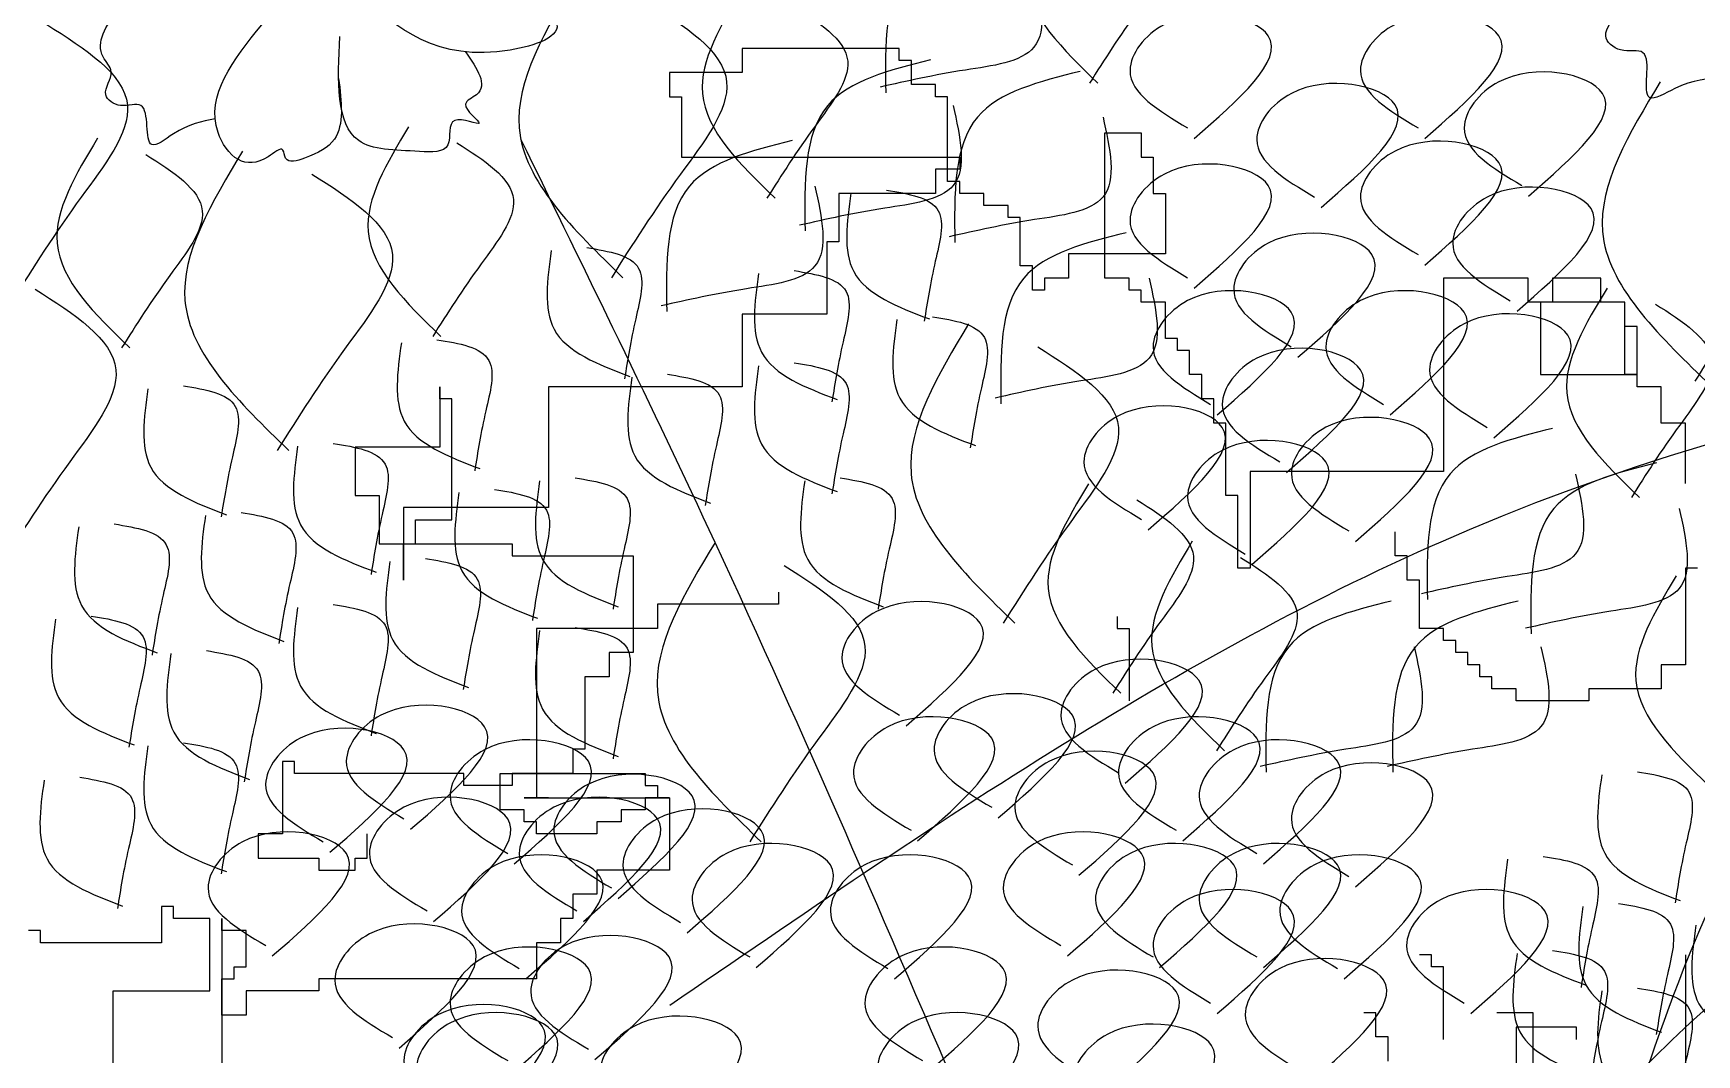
# Model space of a CAD drawing. Extents: x 686 to 7153, y 6615 to 11583.
# Drawn here: x 4494.8 to 4576, y 8485.7 to 8535.5 of the extents above; entities that cross this region are included whole.
import ezdxf

# ---------------------------------------------------------------- set-up
doc = ezdxf.new("R2010")
doc.units = 0
doc.header["$MEASUREMENT"] = 0
doc.layers.add('3', color=3, linetype='CONTINUOUS')
doc.layers.add('TEXT', color=3, linetype='CONTINUOUS')

# ---------------------------------------------------------------- blocks, each defined once
blk = doc.blocks.new('花03')
at = {"layer": '3'}
for p, q in [((841.11, 687.09), (821.93, 687.09)), ((821.93, 687.09), (821.93, 684.14)), ((841.11, 685.62), (841.11, 687.09)), ((821.93, 684.14), (813.08, 684.14)), ((813.08, 684.14), (813.08, 681.19)), ((842.59, 685.62), (841.11, 685.62)), ((842.59, 682.67), (842.59, 685.62)), ((845.54, 682.67), (842.59, 682.67)), ((845.54, 681.19), (845.54, 682.67)), ((813.08, 681.19), (814.55, 681.19)), ((814.55, 681.19), (814.55, 673.82)), ((847.01, 681.19), (845.54, 681.19)), ((847.01, 670.87), (847.01, 681.19)), ((866.19, 659.08), (866.19, 676.77)), ((866.19, 676.77), (870.62, 676.77)), ((870.62, 676.77), (870.62, 673.82)), ((814.55, 673.82), (848.49, 673.82)), ((848.49, 673.82), (848.49, 672.35)), ((870.62, 673.82), (872.09, 673.82)), ((872.09, 673.82), (872.09, 669.4)), ((848.49, 672.35), (845.54, 672.35)), ((845.54, 672.35), (845.54, 669.4)), ((848.49, 670.87), (847.01, 670.87)), ((848.49, 669.4), (848.49, 670.87)), ((845.54, 669.4), (833.73, 669.4)), ((833.73, 669.4), (833.73, 663.5)), ((851.44, 669.4), (848.49, 669.4)), ((851.44, 667.93), (851.44, 669.4)), ((854.39, 667.93), (851.44, 667.93)), ((854.39, 666.45), (854.39, 667.93)), ((872.09, 669.4), (873.57, 669.4)), ((873.57, 669.4), (873.57, 662.03)), ((855.86, 666.45), (854.39, 666.45)), ((855.86, 660.56), (855.86, 666.45)), ((833.73, 663.5), (832.26, 663.5)), ((832.26, 663.5), (832.26, 654.66)), ((873.57, 662.03), (861.77, 662.03)), ((861.77, 662.03), (861.77, 659.08)), ((857.34, 660.56), (855.86, 660.56)), ((857.34, 657.61), (857.34, 660.56)), ((858.82, 657.61), (857.34, 657.61)), ((861.77, 659.08), (858.82, 659.08)), ((858.82, 659.08), (858.82, 657.61)), ((869.14, 659.08), (866.19, 659.08)), ((869.14, 657.61), (869.14, 659.08)), ((870.62, 657.61), (869.14, 657.61)), ((870.62, 656.13), (870.62, 657.61)), ((917.83, 659.08), (907.5, 659.08)), ((907.5, 659.08), (907.5, 635.49)), ((917.83, 656.13), (917.83, 659.08)), ((926.68, 659.08), (920.78, 659.08)), ((920.78, 659.08), (920.78, 656.13)), ((926.68, 656.13), (926.68, 659.08)), ((873.57, 656.13), (870.62, 656.13)), ((873.57, 651.71), (873.57, 656.13)), ((929.63, 656.13), (917.83, 656.13)), ((920.78, 656.13), (919.31, 656.13)), ((919.31, 656.13), (919.31, 647.29)), ((929.63, 656.13), (926.68, 656.13)), ((929.63, 647.29), (929.63, 656.13)), ((929.63, 653.18), (929.63, 656.13)), ((832.26, 654.66), (821.93, 654.66)), ((821.93, 654.66), (821.93, 645.81)), ((875.04, 651.71), (873.57, 651.71)), ((875.04, 650.24), (875.04, 651.71)), ((931.11, 653.18), (929.63, 653.18)), ((931.11, 647.29), (931.11, 653.18)), ((876.52, 650.24), (875.04, 650.24)), ((876.52, 647.29), (876.52, 650.24)), ((785.05, 644.34), (785.05, 645.81)), ((785.05, 645.81), (785.05, 638.44)), ((798.33, 645.81), (798.33, 631.07)), ((821.93, 645.81), (798.33, 645.81)), ((878, 647.29), (876.52, 647.29)), ((878, 644.34), (878, 647.29)), ((919.31, 647.29), (931.11, 647.29)), ((931.11, 647.29), (929.63, 647.29)), ((931.11, 645.81), (931.11, 647.29)), ((934.06, 645.81), (931.11, 645.81)), ((934.06, 641.39), (934.06, 645.81)), ((786.52, 644.34), (785.05, 644.34)), ((786.52, 629.6), (786.52, 644.34)), ((879.47, 644.34), (878, 644.34)), ((879.47, 641.39), (879.47, 644.34)), ((880.95, 641.39), (879.47, 641.39)), ((880.95, 632.55), (880.95, 641.39)), ((937.01, 641.39), (934.06, 641.39)), ((937.01, 634.02), (937.01, 641.39)), ((785.05, 638.44), (774.72, 638.44)), ((774.72, 638.44), (774.72, 632.55)), ((907.5, 635.49), (883.9, 635.49)), ((883.9, 635.49), (883.9, 623.7)), ((774.72, 632.55), (777.67, 632.55)), ((777.67, 632.55), (777.67, 626.65)), ((798.33, 631.07), (780.62, 631.07)), ((780.62, 631.07), (780.62, 622.23)), ((882.42, 632.55), (880.95, 632.55)), ((882.42, 623.7), (882.42, 632.55)), ((782.1, 626.65), (782.1, 629.6)), ((782.1, 629.6), (786.52, 629.6)), ((901.6, 625.18), (901.6, 628.12)), ((777.67, 626.65), (793.9, 626.65)), ((780.62, 622.23), (780.62, 626.65)), ((780.62, 626.65), (782.1, 626.65)), ((793.9, 626.65), (793.9, 625.18)), ((793.9, 625.18), (808.65, 625.18)), ((808.65, 625.18), (808.65, 613.38)), ((903.08, 625.18), (901.6, 625.18)), ((903.08, 622.23), (903.08, 625.18)), ((883.9, 623.7), (882.42, 623.7)), ((938.49, 623.7), (937.01, 623.7)), ((937.01, 623.7), (937.01, 611.91)), ((904.55, 622.23), (903.08, 622.23)), ((904.55, 616.33), (904.55, 622.23)), ((826.36, 619.28), (811.6, 619.28)), ((811.6, 619.28), (811.6, 616.33)), ((826.36, 620.75), (826.36, 619.28)), ((867.67, 617.8), (867.67, 616.33)), ((796.85, 616.33), (796.85, 595.69)), ((811.6, 616.33), (796.85, 616.33)), ((867.67, 616.33), (869.14, 616.33)), ((869.14, 616.33), (869.14, 607.49)), ((907.5, 616.33), (904.55, 616.33)), ((907.5, 614.86), (907.5, 616.33)), ((908.98, 614.86), (907.5, 614.86)), ((908.98, 613.38), (908.98, 614.86)), ((808.65, 613.38), (805.7, 613.38)), ((805.7, 613.38), (805.7, 610.43)), ((910.45, 613.38), (908.98, 613.38)), ((910.45, 611.91), (910.45, 613.38)), ((911.93, 611.91), (910.45, 611.91)), ((911.93, 610.43), (911.93, 611.91)), ((937.01, 611.91), (934.06, 611.91)), ((934.06, 611.91), (934.06, 608.96)), ((802.75, 610.43), (802.75, 601.59)), ((805.7, 610.43), (802.75, 610.43)), ((913.4, 610.43), (911.93, 610.43)), ((913.4, 608.96), (913.4, 610.43)), ((916.35, 608.96), (913.4, 608.96)), ((916.35, 607.49), (916.35, 608.96)), ((934.06, 608.96), (925.21, 608.96)), ((925.21, 608.96), (925.21, 607.49)), ((925.21, 607.49), (916.35, 607.49)), ((802.75, 601.59), (801.28, 601.59)), ((801.28, 601.59), (801.28, 598.64)), ((767.34, 600.12), (765.87, 600.12)), ((765.87, 600.12), (765.87, 591.27)), ((767.34, 598.64), (767.34, 600.12)), ((788, 598.64), (767.34, 598.64)), ((788, 597.17), (788, 598.64)), ((792.42, 594.22), (792.42, 598.64)), ((792.42, 598.64), (810.13, 598.64)), ((801.28, 598.64), (793.9, 598.64)), ((793.9, 598.64), (793.9, 597.17)), ((810.13, 598.64), (810.13, 597.17)), ((793.9, 597.17), (788, 597.17)), ((810.13, 597.17), (811.6, 597.17)), ((811.6, 597.17), (811.6, 595.69)), ((798.33, 595.69), (795.37, 595.69)), ((795.37, 595.69), (813.08, 595.69)), ((796.85, 595.69), (798.33, 595.69)), ((813.08, 595.69), (810.13, 595.69)), ((810.13, 595.69), (810.13, 594.22)), ((811.6, 595.69), (813.08, 595.69)), ((813.08, 595.69), (813.08, 586.85)), ((795.37, 594.22), (792.42, 594.22)), ((795.37, 592.74), (795.37, 594.22)), ((796.85, 592.74), (795.37, 592.74)), ((796.85, 591.27), (796.85, 592.74)), ((807.18, 592.74), (804.23, 592.74)), ((804.23, 592.74), (804.23, 591.27)), ((810.13, 594.22), (807.18, 594.22)), ((807.18, 594.22), (807.18, 592.74)), ((765.87, 591.27), (762.92, 591.27)), ((762.92, 591.27), (762.92, 588.32)), ((776.19, 588.32), (776.19, 591.27)), ((804.23, 591.27), (796.85, 591.27)), ((762.92, 588.32), (770.29, 588.32)), ((770.29, 588.32), (770.29, 586.85)), ((770.29, 586.85), (774.72, 586.85)), ((774.72, 586.85), (774.72, 588.32)), ((774.72, 588.32), (776.19, 588.32)), ((813.08, 586.85), (804.23, 586.85)), ((804.23, 586.85), (804.23, 583.9)), ((752.59, 582.43), (751.11, 582.43)), ((751.11, 582.43), (751.11, 578)), ((752.59, 580.95), (752.59, 582.43)), ((801.28, 583.9), (801.28, 580.95)), ((804.23, 583.9), (801.28, 583.9)), ((757.01, 580.95), (752.59, 580.95)), ((757.01, 572.11), (757.01, 580.95)), ((758.49, 579.48), (758.49, 580.95)), ((758.49, 580.95), (758.49, 557.37)), ((801.28, 580.95), (799.8, 580.95)), ((799.8, 580.95), (799.8, 578)), ((736.36, 579.48), (734.88, 579.48)), ((736.36, 578), (736.36, 579.48)), ((761.44, 579.48), (758.49, 579.48)), ((761.44, 575.05), (761.44, 579.48)), ((751.11, 578), (736.36, 578)), ((799.8, 578), (796.85, 578)), ((796.85, 578), (796.85, 573.58)), ((906.03, 576.53), (904.55, 576.53)), ((906.03, 575.05), (906.03, 576.53)), ((937.01, 576.53), (937.01, 545.57)), ((759.97, 573.58), (759.97, 575.05)), ((759.97, 575.05), (761.44, 575.05)), ((907.5, 575.05), (906.03, 575.05)), ((907.5, 566.21), (907.5, 575.05)), ((758.49, 569.16), (758.49, 573.58)), ((758.49, 573.58), (759.97, 573.58)), ((796.85, 573.58), (770.29, 573.58)), ((770.29, 573.58), (770.29, 572.11)), ((745.21, 554.42), (745.21, 572.11)), ((745.21, 572.11), (757.01, 572.11)), ((770.29, 572.11), (761.44, 572.11)), ((761.44, 572.11), (761.44, 569.16)), ((761.44, 569.16), (758.49, 569.16)), ((899.25, 569.45), (897.78, 569.45)), ((899.25, 566.5), (899.25, 569.45)), ((918.43, 569.45), (914, 569.45)), ((918.43, 560.6), (918.43, 569.45)), ((900.73, 566.5), (899.25, 566.5)), ((900.73, 563.55), (900.73, 566.5)), ((923.73, 567.68), (916.35, 567.68)), ((916.35, 567.68), (916.35, 560.31)), ((923.73, 566.21), (923.73, 567.68))]:
    blk.add_line(p, q, dxfattribs=at)
for points, knots in [([(861.38, 708.42), (858.75, 704.04), (853.12, 694.69), (861.08, 686.97), (865.32, 682.86)], [0, 0, 0, 0, 7.608509, 16.247197, 16.247197, 16.247197, 16.247197]), ([(867.28, 706.45), (870.6, 704.34), (876.91, 700.32), (869.41, 690.89), (866.13, 685.7), (864.33, 682.86)], [0, 0, 0, 0, 5.409563, 10.295777, 16.205459, 16.205459, 16.205459, 16.205459]), ([(854.74, 702.54), (849.78, 701.3), (839.19, 698.66), (839.36, 687.57), (839.46, 681.67)], [0, 0, 0, 0, 7.608509, 16.247197, 16.247197, 16.247197, 16.247197]), ([(791.4, 701.8), (795.59, 701.52), (801.5, 701.12), (794.57, 696.4), (801.77, 695.45), (796.84, 692.86), (801.46, 688.97), (786.31, 683.99), (779.86, 689.56), (775.03, 693.74)], [0, 0, 0, 0, 4.122288, 5.826216, 7.885456, 9.3879, 10.903969, 14.56596, 25.588517, 25.588517, 25.588517, 25.588517]), ([(941.58, 683.53), (939.76, 683.4), (936.94, 683.19), (930.95, 679.32), (933.57, 687.69), (929.08, 686.34), (926.28, 688.77), (929.22, 691.35), (926.2, 694.93), (931.05, 701.76), (936.7, 701.65), (940.17, 701.58)], [0, 0, 0, 0, 3.341332, 5.162827, 8.223958, 9.751614, 11.136391, 12.913443, 14.188624, 17.732113, 23.334643, 23.334643, 23.334643, 23.334643]), ([(857.53, 696.97), (858.38, 693.13), (860, 685.83), (848.03, 684.45), (842.04, 683.1), (838.76, 682.37)], [0, 0, 0, 0, 5.409563, 10.295777, 16.205459, 16.205459, 16.205459, 16.205459]), ([(757.65, 678.5), (756.04, 678.18), (753.55, 677.69), (748.63, 673.56), (750.03, 681.32), (746.18, 679.62), (743.4, 681.48), (745.74, 684.11), (742.65, 686.97), (746.21, 693.61), (751.28, 694.14), (754.38, 694.46)], [0, 0, 0, 0, 3.007198, 4.646545, 7.401563, 8.776452, 10.022752, 11.622099, 12.769762, 15.958901, 21.001179, 21.001179, 21.001179, 21.001179]), ([(801.77, 695.64), (798.01, 689.38), (789.98, 676.02), (801.35, 664.99), (807.4, 659.12)], [0, 0, 0, 0, 10.869298, 23.210281, 23.210281, 23.210281, 23.210281]), ([(822.02, 694.38), (819.38, 690), (813.76, 680.64), (821.72, 672.92), (825.95, 668.81)], [0, 0, 0, 0, 7.608509, 16.247197, 16.247197, 16.247197, 16.247197]), ([(810.21, 692.83), (814.94, 689.81), (823.96, 684.07), (813.25, 670.59), (808.56, 663.18), (805.99, 659.12)], [0, 0, 0, 0, 7.727947, 14.708253, 23.150655, 23.150655, 23.150655, 23.150655]), ([(827.92, 692.41), (831.24, 690.3), (837.55, 686.28), (830.05, 676.84), (826.77, 671.65), (824.97, 668.81)], [0, 0, 0, 0, 5.409563, 10.295777, 16.205459, 16.205459, 16.205459, 16.205459]), ([(877.09, 676.1), (882.57, 680.87), (892.57, 689.57), (874.23, 693.01), (866.76, 683.07), (872.76, 679.48), (876.28, 677.38)], [0, 0, 0, 0, 8.572681, 15.644896, 19.547589, 25.067549, 25.067549, 25.067549, 25.067549]), ([(905.21, 676.1), (910.69, 680.87), (920.69, 689.57), (902.35, 693.01), (894.87, 683.07), (900.88, 679.48), (904.4, 677.38)], [0, 0, 0, 0, 8.572681, 15.644896, 19.547589, 25.067549, 25.067549, 25.067549, 25.067549]), ([(737.11, 690.02), (741.84, 687), (750.86, 681.26), (740.15, 667.78), (735.46, 660.37), (732.89, 656.31)], [0, 0, 0, 0, 7.727947, 14.708253, 23.150655, 23.150655, 23.150655, 23.150655]), ([(772.72, 683.42), (773.07, 680.59), (773.62, 676.13), (769.6, 673.96), (766.14, 672.89), (766.04, 675.44), (763.43, 673), (760.1, 672.96), (755.46, 680.14), (759.9, 685.69), (763.34, 689.98)], [0, 0, 0, 0, 4.129866, 6.519406, 7.802637, 8.381855, 9.489202, 11.514007, 13.804123, 21.692252, 21.692252, 21.692252, 21.692252]), ([(788.21, 686.66), (789.6, 684.64), (791.44, 681.95), (787, 680.3), (791.78, 676.85), (785.58, 679.62), (786.95, 674.23), (780.76, 674.68), (772.21, 674.68), (772.61, 683.17), (772.86, 688.53)], [0, 0, 0, 0, 2.991019, 3.964977, 5.540971, 7.200972, 8.911828, 10.890381, 15.079604, 22.246605, 22.246605, 22.246605, 22.246605]), ([(844.9, 685.68), (839.94, 684.44), (829.35, 681.8), (829.52, 670.71), (829.62, 664.82)], [0, 0, 0, 0, 7.608509, 16.247197, 16.247197, 16.247197, 16.247197]), ([(863.17, 684.28), (858.21, 683.04), (847.63, 680.4), (847.8, 669.31), (847.89, 663.41)], [0, 0, 0, 0, 7.608509, 16.247197, 16.247197, 16.247197, 16.247197]), ([(892.56, 667.68), (898.04, 672.44), (908.04, 681.14), (889.7, 684.59), (882.22, 674.64), (888.23, 671.06), (891.75, 668.95)], [0, 0, 0, 0, 8.572681, 15.644896, 19.547589, 25.067549, 25.067549, 25.067549, 25.067549]), ([(917.86, 669.08), (923.34, 673.85), (933.34, 682.54), (915, 685.99), (907.52, 676.05), (913.53, 672.46), (917.05, 670.36)], [0, 0, 0, 0, 8.572681, 15.644896, 19.547589, 25.067549, 25.067549, 25.067549, 25.067549]), ([(933.92, 683), (930.16, 676.74), (922.13, 663.38), (933.5, 652.35), (939.54, 646.48)], [0, 0, 0, 0, 10.869298, 23.210281, 23.210281, 23.210281, 23.210281]), ([(847.68, 680.12), (848.54, 676.28), (850.16, 668.98), (838.19, 667.6), (832.2, 666.25), (828.92, 665.51)], [0, 0, 0, 0, 5.409563, 10.295777, 16.205459, 16.205459, 16.205459, 16.205459]), ([(942.35, 680.19), (947.09, 677.17), (956.1, 671.43), (945.4, 657.95), (940.7, 650.54), (938.14, 646.48)], [0, 0, 0, 0, 7.727947, 14.708253, 23.150655, 23.150655, 23.150655, 23.150655]), ([(865.96, 678.71), (866.81, 674.88), (868.43, 667.57), (856.46, 666.2), (850.47, 664.85), (847.19, 664.11)], [0, 0, 0, 0, 5.409563, 10.295777, 16.205459, 16.205459, 16.205459, 16.205459]), ([(743.29, 676.12), (740.66, 671.74), (735.04, 662.39), (743, 654.66), (747.23, 650.56)], [0, 0, 0, 0, 7.608509, 16.247197, 16.247197, 16.247197, 16.247197]), ([(781.25, 677.52), (778.62, 673.14), (772.99, 663.79), (780.95, 656.07), (785.19, 651.96)], [0, 0, 0, 0, 7.608509, 16.247197, 16.247197, 16.247197, 16.247197]), ([(849.82, 556.12), (839.66, 579.79), (822.32, 620.19), (802.96, 659.66), (794.95, 676)], [0, 0, 0, 0, 42.929486, 73.258024, 73.258024, 73.258024, 73.258024]), ([(828.03, 675.85), (823.07, 674.61), (812.48, 671.97), (812.65, 660.88), (812.75, 654.98)], [0, 0, 0, 0, 7.608509, 16.247197, 16.247197, 16.247197, 16.247197]), ([(905.21, 660.65), (910.69, 665.42), (920.69, 674.12), (902.35, 677.56), (894.87, 667.62), (900.88, 664.03), (904.4, 661.93)], [0, 0, 0, 0, 8.572681, 15.644896, 19.547589, 25.067549, 25.067549, 25.067549, 25.067549]), ([(749.2, 674.15), (752.51, 672.04), (758.82, 668.02), (751.32, 658.58), (748.04, 653.39), (746.24, 650.56)], [0, 0, 0, 0, 5.409563, 10.295777, 16.205459, 16.205459, 16.205459, 16.205459]), ([(761.01, 674.57), (757.24, 668.32), (749.21, 654.96), (760.58, 643.92), (766.63, 638.05)], [0, 0, 0, 0, 10.869298, 23.210281, 23.210281, 23.210281, 23.210281]), ([(787.15, 675.56), (790.47, 673.44), (796.78, 669.42), (789.28, 659.99), (786, 654.8), (784.2, 651.96)], [0, 0, 0, 0, 5.409563, 10.295777, 16.205459, 16.205459, 16.205459, 16.205459]), ([(877.09, 657.85), (882.57, 662.61), (892.57, 671.31), (874.23, 674.76), (866.76, 664.81), (872.76, 661.22), (876.28, 659.12)], [0, 0, 0, 0, 8.572681, 15.644896, 19.547589, 25.067549, 25.067549, 25.067549, 25.067549]), ([(769.44, 671.76), (774.18, 668.75), (783.19, 663), (772.48, 649.52), (767.79, 642.11), (765.22, 638.05)], [0, 0, 0, 0, 7.727947, 14.708253, 23.150655, 23.150655, 23.150655, 23.150655]), ([(830.81, 670.29), (831.67, 666.45), (833.29, 659.15), (821.32, 657.77), (815.33, 656.42), (812.05, 655.68)], [0, 0, 0, 0, 5.409563, 10.295777, 16.205459, 16.205459, 16.205459, 16.205459]), ([(839.54, 669.81), (842.25, 669.36), (847.42, 668.52), (845.2, 660.38), (844.52, 656.14), (844.15, 653.81)], [0, 0, 0, 0, 3.786694, 7.207044, 11.343821, 11.343821, 11.343821, 11.343821]), ([(916.46, 655.04), (921.93, 659.8), (931.94, 668.5), (913.6, 671.95), (906.12, 662), (912.13, 658.41), (915.64, 656.31)], [0, 0, 0, 0, 8.572681, 15.644896, 19.547589, 25.067549, 25.067549, 25.067549, 25.067549]), ([(835.2, 669.44), (834.71, 665.9), (833.67, 658.33), (840.92, 655.56), (844.78, 654.08)], [0, 0, 0, 0, 5.325956, 11.373038, 11.373038, 11.373038, 11.373038]), ([(889.74, 649.42), (895.22, 654.18), (905.22, 662.88), (886.89, 666.33), (879.41, 656.38), (885.41, 652.8), (888.93, 650.7)], [0, 0, 0, 0, 8.572681, 15.644896, 19.547589, 25.067549, 25.067549, 25.067549, 25.067549]), ([(813.1, 570.36), (844.87, 592.19), (956.91, 669.2), (1096.87, 653.47), (1197.15, 642.2)], [0, 0, 0, 0, 63.068651, 222.41311, 222.41311, 222.41311, 222.41311]), ([(868.8, 664.61), (863.84, 663.38), (853.25, 660.74), (853.42, 649.65), (853.51, 643.75)], [0, 0, 0, 0, 7.608509, 16.247197, 16.247197, 16.247197, 16.247197]), ([(798.64, 662.42), (798.16, 658.88), (797.12, 651.31), (804.37, 648.54), (808.23, 647.06)], [0, 0, 0, 0, 5.325956, 11.373038, 11.373038, 11.373038, 11.373038]), ([(802.99, 662.79), (805.7, 662.34), (810.87, 661.49), (808.65, 653.36), (807.97, 649.11), (807.59, 646.79)], [0, 0, 0, 0, 3.786694, 7.207044, 11.343821, 11.343821, 11.343821, 11.343821]), ([(823.95, 659.61), (823.46, 656.07), (822.43, 648.5), (829.68, 645.73), (833.53, 644.25)], [0, 0, 0, 0, 5.325956, 11.373038, 11.373038, 11.373038, 11.373038]), ([(828.29, 659.98), (831.01, 659.53), (836.17, 658.69), (833.95, 650.55), (833.27, 646.3), (832.9, 643.98)], [0, 0, 0, 0, 3.786694, 7.207044, 11.343821, 11.343821, 11.343821, 11.343821]), ([(735.7, 657.72), (740.44, 654.7), (749.45, 648.96), (738.74, 635.48), (734.05, 628.07), (731.48, 624.01)], [0, 0, 0, 0, 7.727947, 14.708253, 23.150655, 23.150655, 23.150655, 23.150655]), ([(871.58, 659.05), (872.44, 655.21), (874.06, 647.91), (862.09, 646.53), (856.1, 645.18), (852.82, 644.44)], [0, 0, 0, 0, 5.409563, 10.295777, 16.205459, 16.205459, 16.205459, 16.205459]), ([(879.9, 642.4), (885.38, 647.16), (895.38, 655.86), (877.05, 659.31), (869.57, 649.36), (875.57, 645.77), (879.09, 643.67)], [0, 0, 0, 0, 8.572681, 15.644896, 19.547589, 25.067549, 25.067549, 25.067549, 25.067549]), ([(900.99, 642.4), (906.47, 647.16), (916.47, 655.86), (898.13, 659.31), (890.65, 649.36), (896.66, 645.77), (900.18, 643.67)], [0, 0, 0, 0, 8.572681, 15.644896, 19.547589, 25.067549, 25.067549, 25.067549, 25.067549]), ([(927.45, 657.86), (924.82, 653.48), (919.2, 644.13), (927.16, 636.4), (931.39, 632.3)], [0, 0, 0, 0, 7.608509, 16.247197, 16.247197, 16.247197, 16.247197]), ([(913.64, 639.59), (919.12, 644.35), (929.12, 653.05), (910.78, 656.5), (903.31, 646.55), (909.31, 642.97), (912.83, 640.86)], [0, 0, 0, 0, 8.572681, 15.644896, 19.547589, 25.067549, 25.067549, 25.067549, 25.067549]), ([(933.36, 655.89), (936.67, 653.78), (942.98, 649.76), (935.49, 640.32), (932.2, 635.14), (930.41, 632.3)], [0, 0, 0, 0, 5.409563, 10.295777, 16.205459, 16.205459, 16.205459, 16.205459]), ([(840.82, 654), (840.33, 650.45), (839.29, 642.88), (846.55, 640.11), (850.4, 638.64)], [0, 0, 0, 0, 5.325956, 11.373038, 11.373038, 11.373038, 11.373038]), ([(849.57, 653.5), (845.81, 647.25), (837.78, 633.89), (849.15, 622.85), (855.19, 616.99)], [0, 0, 0, 0, 10.869298, 23.210281, 23.210281, 23.210281, 23.210281]), ([(845.16, 654.36), (847.88, 653.91), (853.04, 653.07), (850.82, 644.93), (850.14, 640.69), (849.77, 638.36)], [0, 0, 0, 0, 3.786694, 7.207044, 11.343821, 11.343821, 11.343821, 11.343821]), ([(784.71, 651.55), (787.43, 651.11), (792.59, 650.26), (790.37, 642.12), (789.69, 637.88), (789.32, 635.55)], [0, 0, 0, 0, 3.786694, 7.207044, 11.343821, 11.343821, 11.343821, 11.343821]), ([(888.34, 635.37), (893.82, 640.14), (903.82, 648.83), (885.48, 652.28), (878, 642.34), (884.01, 638.75), (887.53, 636.65)], [0, 0, 0, 0, 8.572681, 15.644896, 19.547589, 25.067549, 25.067549, 25.067549, 25.067549]), ([(780.37, 651.19), (779.88, 647.64), (778.85, 640.08), (786.1, 637.3), (789.95, 635.83)], [0, 0, 0, 0, 5.325956, 11.373038, 11.373038, 11.373038, 11.373038]), ([(858.01, 650.7), (862.74, 647.68), (871.75, 641.93), (861.05, 628.46), (856.36, 621.04), (853.79, 616.99)], [0, 0, 0, 0, 7.727947, 14.708253, 23.150655, 23.150655, 23.150655, 23.150655]), ([(812.83, 647.34), (815.54, 646.89), (820.71, 646.05), (818.49, 637.91), (817.81, 633.66), (817.44, 631.34)], [0, 0, 0, 0, 3.786694, 7.207044, 11.343821, 11.343821, 11.343821, 11.343821]), ([(823.95, 648.38), (823.46, 644.83), (822.43, 637.27), (829.68, 634.49), (833.53, 633.02)], [0, 0, 0, 0, 5.325956, 11.373038, 11.373038, 11.373038, 11.373038]), ([(828.29, 648.74), (831.01, 648.3), (836.17, 647.45), (833.95, 639.31), (833.27, 635.07), (832.9, 632.75)], [0, 0, 0, 0, 3.786694, 7.207044, 11.343821, 11.343821, 11.343821, 11.343821]), ([(749.44, 645.57), (748.96, 642.02), (747.92, 634.46), (755.17, 631.68), (759.02, 630.21)], [0, 0, 0, 0, 5.325956, 11.373038, 11.373038, 11.373038, 11.373038]), ([(753.78, 645.93), (756.5, 645.49), (761.67, 644.64), (759.45, 636.5), (758.76, 632.26), (758.39, 629.94)], [0, 0, 0, 0, 3.786694, 7.207044, 11.343821, 11.343821, 11.343821, 11.343821]), ([(808.49, 646.97), (808, 643.43), (806.96, 635.86), (814.21, 633.09), (818.07, 631.61)], [0, 0, 0, 0, 5.325956, 11.373038, 11.373038, 11.373038, 11.373038]), ([(871.47, 628.35), (876.95, 633.12), (886.95, 641.81), (868.61, 645.26), (861.13, 635.32), (867.14, 631.73), (870.66, 629.63)], [0, 0, 0, 0, 8.572681, 15.644896, 19.547589, 25.067549, 25.067549, 25.067549, 25.067549]), ([(896.77, 626.95), (902.25, 631.71), (912.25, 640.41), (893.92, 643.86), (886.44, 633.91), (892.44, 630.32), (895.96, 628.22)], [0, 0, 0, 0, 8.572681, 15.644896, 19.547589, 25.067549, 25.067549, 25.067549, 25.067549]), ([(884.12, 624.14), (889.6, 628.9), (899.6, 637.6), (881.26, 641.05), (873.79, 631.1), (879.79, 627.52), (883.31, 625.41)], [0, 0, 0, 0, 8.572681, 15.644896, 19.547589, 25.067549, 25.067549, 25.067549, 25.067549]), ([(920.81, 640.74), (915.85, 639.5), (905.27, 636.86), (905.44, 625.77), (905.53, 619.87)], [0, 0, 0, 0, 7.608509, 16.247197, 16.247197, 16.247197, 16.247197]), ([(767.72, 638.55), (767.23, 635), (766.19, 627.43), (773.44, 624.66), (777.3, 623.19)], [0, 0, 0, 0, 5.325956, 11.373038, 11.373038, 11.373038, 11.373038]), ([(772.06, 638.91), (774.77, 638.46), (779.94, 637.62), (777.72, 629.48), (777.04, 625.24), (776.67, 622.91)], [0, 0, 0, 0, 3.786694, 7.207044, 11.343821, 11.343821, 11.343821, 11.343821]), ([(923.6, 635.17), (924.45, 631.34), (926.07, 624.03), (914.1, 622.66), (908.11, 621.31), (904.83, 620.57)], [0, 0, 0, 0, 5.409563, 10.295777, 16.205459, 16.205459, 16.205459, 16.205459]), ([(933.46, 636.52), (928.51, 635.29), (917.92, 632.65), (918.09, 621.56), (918.18, 615.66)], [0, 0, 0, 0, 7.608509, 16.247197, 16.247197, 16.247197, 16.247197]), ([(791.74, 633.29), (794.45, 632.85), (799.62, 632), (797.4, 623.86), (796.72, 619.62), (796.35, 617.3)], [0, 0, 0, 0, 3.786694, 7.207044, 11.343821, 11.343821, 11.343821, 11.343821]), ([(797.24, 634.33), (796.75, 630.79), (795.71, 623.22), (802.97, 620.45), (806.82, 618.97)], [0, 0, 0, 0, 5.325956, 11.373038, 11.373038, 11.373038, 11.373038]), ([(801.58, 634.7), (804.3, 634.25), (809.46, 633.4), (807.24, 625.27), (806.56, 621.02), (806.19, 618.7)], [0, 0, 0, 0, 3.786694, 7.207044, 11.343821, 11.343821, 11.343821, 11.343821]), ([(829.57, 634.33), (829.09, 630.79), (828.05, 623.22), (835.3, 620.45), (839.16, 618.97)], [0, 0, 0, 0, 5.325956, 11.373038, 11.373038, 11.373038, 11.373038]), ([(833.91, 634.7), (836.63, 634.25), (841.8, 633.4), (839.58, 625.27), (838.9, 621.02), (838.52, 618.7)], [0, 0, 0, 0, 3.786694, 7.207044, 11.343821, 11.343821, 11.343821, 11.343821]), ([(864.19, 633.98), (861.56, 629.6), (855.94, 620.25), (863.9, 612.53), (868.13, 608.42)], [0, 0, 0, 0, 7.608509, 16.247197, 16.247197, 16.247197, 16.247197]), ([(787.4, 632.93), (786.91, 629.38), (785.87, 621.82), (793.13, 619.04), (796.98, 617.57)], [0, 0, 0, 0, 5.325956, 11.373038, 11.373038, 11.373038, 11.373038]), ([(870.1, 632.02), (873.41, 629.9), (879.72, 625.88), (872.22, 616.45), (868.94, 611.26), (867.14, 608.42)], [0, 0, 0, 0, 5.409563, 10.295777, 16.205459, 16.205459, 16.205459, 16.205459]), ([(745.35, 629.08), (748.06, 628.63), (753.23, 627.79), (751.01, 619.65), (750.33, 615.41), (749.96, 613.08)], [0, 0, 0, 0, 3.786694, 7.207044, 11.343821, 11.343821, 11.343821, 11.343821]), ([(756.47, 630.12), (755.98, 626.58), (754.95, 619.01), (762.2, 616.23), (766.05, 614.76)], [0, 0, 0, 0, 5.325956, 11.373038, 11.373038, 11.373038, 11.373038]), ([(760.81, 630.48), (763.53, 630.04), (768.69, 629.19), (766.47, 621.05), (765.79, 616.81), (765.42, 614.49)], [0, 0, 0, 0, 3.786694, 7.207044, 11.343821, 11.343821, 11.343821, 11.343821]), ([(936.25, 630.96), (937.1, 627.12), (938.72, 619.82), (926.75, 618.44), (920.76, 617.09), (917.49, 616.35)], [0, 0, 0, 0, 5.409563, 10.295777, 16.205459, 16.205459, 16.205459, 16.205459]), ([(741.01, 628.71), (740.52, 625.17), (739.48, 617.6), (746.73, 614.83), (750.59, 613.35)], [0, 0, 0, 0, 5.325956, 11.373038, 11.373038, 11.373038, 11.373038]), ([(818.64, 626.82), (814.88, 620.56), (806.85, 607.2), (818.22, 596.17), (824.27, 590.3)], [0, 0, 0, 0, 10.869298, 23.210281, 23.210281, 23.210281, 23.210281]), ([(876.84, 626.96), (874.21, 622.58), (868.59, 613.23), (876.55, 605.5), (880.78, 601.4)], [0, 0, 0, 0, 7.608509, 16.247197, 16.247197, 16.247197, 16.247197]), ([(882.75, 624.99), (886.06, 622.88), (892.37, 618.86), (884.88, 609.43), (881.59, 604.24), (879.8, 601.4)], [0, 0, 0, 0, 5.409563, 10.295777, 16.205459, 16.205459, 16.205459, 16.205459]), ([(778.96, 624.5), (778.48, 620.96), (777.44, 613.39), (784.69, 610.62), (788.55, 609.14)], [0, 0, 0, 0, 5.325956, 11.373038, 11.373038, 11.373038, 11.373038]), ([(783.3, 624.86), (786.02, 624.42), (791.19, 623.57), (788.97, 615.44), (788.29, 611.19), (787.91, 608.87)], [0, 0, 0, 0, 3.786694, 7.207044, 11.343821, 11.343821, 11.343821, 11.343821]), ([(827.08, 624.01), (831.81, 620.99), (840.83, 615.25), (830.12, 601.77), (825.43, 594.36), (822.86, 590.3)], [0, 0, 0, 0, 7.727947, 14.708253, 23.150655, 23.150655, 23.150655, 23.150655]), ([(935.89, 622.75), (933.25, 618.37), (927.63, 609.02), (935.59, 601.29), (939.82, 597.18)], [0, 0, 0, 0, 7.608509, 16.247197, 16.247197, 16.247197, 16.247197]), ([(772.06, 619.25), (774.77, 618.8), (779.94, 617.96), (777.72, 609.82), (777.04, 605.57), (776.67, 603.25)], [0, 0, 0, 0, 3.786694, 7.207044, 11.343821, 11.343821, 11.343821, 11.343821]), ([(841.95, 604.47), (847.43, 609.24), (857.43, 617.94), (839.09, 621.38), (831.61, 611.44), (837.62, 607.85), (841.14, 605.75)], [0, 0, 0, 0, 8.572681, 15.644896, 19.547589, 25.067549, 25.067549, 25.067549, 25.067549]), ([(901.13, 619.67), (896.17, 618.43), (885.58, 615.79), (885.76, 604.7), (885.85, 598.8)], [0, 0, 0, 0, 7.608509, 16.247197, 16.247197, 16.247197, 16.247197]), ([(916.59, 619.67), (911.64, 618.43), (901.05, 615.79), (901.22, 604.7), (901.31, 598.8)], [0, 0, 0, 0, 7.608509, 16.247197, 16.247197, 16.247197, 16.247197]), ([(738.19, 617.48), (737.71, 613.93), (736.67, 606.37), (743.92, 603.59), (747.78, 602.12)], [0, 0, 0, 0, 5.325956, 11.373038, 11.373038, 11.373038, 11.373038]), ([(742.54, 617.84), (745.25, 617.4), (750.42, 616.55), (748.2, 608.41), (747.52, 604.17), (747.14, 601.85)], [0, 0, 0, 0, 3.786694, 7.207044, 11.343821, 11.343821, 11.343821, 11.343821]), ([(767.72, 618.88), (767.23, 615.34), (766.19, 607.77), (773.44, 605), (777.3, 603.52)], [0, 0, 0, 0, 5.325956, 11.373038, 11.373038, 11.373038, 11.373038]), ([(983.9, 617.87), (973.38, 613.94), (946.49, 603.87), (936.91, 575.99), (931.08, 559.02)], [0, 0, 0, 0, 17.979926, 45.949137, 45.949137, 45.949137, 45.949137]), ([(797.24, 616.07), (796.75, 612.53), (795.71, 604.96), (802.97, 602.19), (806.82, 600.71)], [0, 0, 0, 0, 5.325956, 11.373038, 11.373038, 11.373038, 11.373038]), ([(801.58, 616.44), (804.3, 615.99), (809.46, 615.15), (807.24, 607.01), (806.56, 602.77), (806.19, 600.44)], [0, 0, 0, 0, 3.786694, 7.207044, 11.343821, 11.343821, 11.343821, 11.343821]), ([(752.25, 613.26), (751.77, 609.72), (750.73, 602.15), (757.98, 599.38), (761.84, 597.91)], [0, 0, 0, 0, 5.325956, 11.373038, 11.373038, 11.373038, 11.373038]), ([(756.59, 613.63), (759.31, 613.18), (764.48, 612.34), (762.26, 604.2), (761.58, 599.96), (761.2, 597.63)], [0, 0, 0, 0, 3.786694, 7.207044, 11.343821, 11.343821, 11.343821, 11.343821]), ([(868.66, 597.45), (874.14, 602.22), (884.14, 610.91), (865.8, 614.36), (858.32, 604.42), (864.33, 600.83), (867.85, 598.73)], [0, 0, 0, 0, 8.572681, 15.644896, 19.547589, 25.067549, 25.067549, 25.067549, 25.067549]), ([(903.92, 614.11), (904.77, 610.27), (906.39, 602.97), (894.42, 601.59), (888.43, 600.24), (885.15, 599.5)], [0, 0, 0, 0, 5.409563, 10.295777, 16.205459, 16.205459, 16.205459, 16.205459]), ([(919.38, 614.11), (920.23, 610.27), (921.85, 602.97), (909.88, 601.59), (903.89, 600.24), (900.62, 599.5)], [0, 0, 0, 0, 5.409563, 10.295777, 16.205459, 16.205459, 16.205459, 16.205459]), ([(853.19, 593.24), (858.67, 598), (868.67, 606.7), (850.34, 610.15), (842.86, 600.2), (848.86, 596.62), (852.38, 594.52)], [0, 0, 0, 0, 8.572681, 15.644896, 19.547589, 25.067549, 25.067549, 25.067549, 25.067549]), ([(781.5, 591.83), (786.98, 596.6), (796.98, 605.3), (778.64, 608.74), (771.16, 598.8), (777.17, 595.21), (780.69, 593.11)], [0, 0, 0, 0, 8.572681, 15.644896, 19.547589, 25.067549, 25.067549, 25.067549, 25.067549]), ([(771.66, 589.03), (777.14, 593.79), (787.14, 602.49), (768.8, 605.93), (761.32, 595.99), (767.33, 592.4), (770.85, 590.3)], [0, 0, 0, 0, 8.572681, 15.644896, 19.547589, 25.067549, 25.067549, 25.067549, 25.067549]), ([(843.35, 590.43), (848.83, 595.19), (858.83, 603.89), (840.49, 607.34), (833.02, 597.39), (839.02, 593.81), (842.54, 591.71)], [0, 0, 0, 0, 8.572681, 15.644896, 19.547589, 25.067549, 25.067549, 25.067549, 25.067549]), ([(875.69, 590.43), (881.17, 595.19), (891.17, 603.89), (872.83, 607.34), (865.35, 597.39), (871.36, 593.81), (874.88, 591.71)], [0, 0, 0, 0, 8.572681, 15.644896, 19.547589, 25.067549, 25.067549, 25.067549, 25.067549]), ([(794.15, 587.62), (799.63, 592.39), (809.63, 601.08), (791.29, 604.53), (783.81, 594.59), (789.82, 591), (793.34, 588.9)], [0, 0, 0, 0, 8.572681, 15.644896, 19.547589, 25.067549, 25.067549, 25.067549, 25.067549]), ([(885.53, 587.62), (891.01, 592.39), (901.01, 601.08), (882.67, 604.53), (875.19, 594.59), (881.2, 591), (884.72, 588.9)], [0, 0, 0, 0, 8.572681, 15.644896, 19.547589, 25.067549, 25.067549, 25.067549, 25.067549]), ([(749.44, 602.03), (748.96, 598.49), (747.92, 590.92), (755.17, 588.14), (759.02, 586.67)], [0, 0, 0, 0, 5.325956, 11.373038, 11.373038, 11.373038, 11.373038]), ([(753.78, 602.39), (756.5, 601.95), (761.67, 601.1), (759.45, 592.96), (758.76, 588.72), (758.39, 586.4)], [0, 0, 0, 0, 3.786694, 7.207044, 11.343821, 11.343821, 11.343821, 11.343821]), ([(863.03, 586.22), (868.51, 590.98), (878.51, 599.68), (860.18, 603.13), (852.7, 593.18), (858.7, 589.59), (862.22, 587.49)], [0, 0, 0, 0, 8.572681, 15.644896, 19.547589, 25.067549, 25.067549, 25.067549, 25.067549]), ([(896.77, 584.81), (902.25, 589.58), (912.25, 598.27), (893.92, 601.72), (886.44, 591.78), (892.44, 588.19), (895.96, 586.09)], [0, 0, 0, 0, 8.572681, 15.644896, 19.547589, 25.067549, 25.067549, 25.067549, 25.067549]), ([(806.8, 583.41), (812.28, 588.17), (822.28, 596.87), (803.94, 600.32), (796.47, 590.37), (802.47, 586.79), (805.99, 584.68)], [0, 0, 0, 0, 8.572681, 15.644896, 19.547589, 25.067549, 25.067549, 25.067549, 25.067549]), ([(931.14, 598.85), (933.86, 598.41), (939.02, 597.56), (936.8, 589.43), (936.12, 585.18), (935.75, 582.86)], [0, 0, 0, 0, 3.786694, 7.207044, 11.343821, 11.343821, 11.343821, 11.343821]), ([(736.79, 597.82), (736.3, 594.27), (735.27, 586.7), (742.52, 583.93), (746.37, 582.46)], [0, 0, 0, 0, 5.325956, 11.373038, 11.373038, 11.373038, 11.373038]), ([(741.13, 598.18), (743.85, 597.73), (749.01, 596.89), (746.79, 588.75), (746.11, 584.51), (745.74, 582.18)], [0, 0, 0, 0, 3.786694, 7.207044, 11.343821, 11.343821, 11.343821, 11.343821]), ([(784.31, 580.6), (789.79, 585.36), (799.79, 594.06), (781.45, 597.51), (773.97, 587.56), (779.98, 583.98), (783.5, 581.88)], [0, 0, 0, 0, 8.572681, 15.644896, 19.547589, 25.067549, 25.067549, 25.067549, 25.067549]), ([(802.58, 580.6), (808.06, 585.36), (818.06, 594.06), (799.73, 597.51), (792.25, 587.56), (798.25, 583.98), (801.77, 581.88)], [0, 0, 0, 0, 8.572681, 15.644896, 19.547589, 25.067549, 25.067549, 25.067549, 25.067549]), ([(926.8, 598.49), (926.31, 594.95), (925.28, 587.38), (932.53, 584.61), (936.38, 583.13)], [0, 0, 0, 0, 5.325956, 11.373038, 11.373038, 11.373038, 11.373038]), ([(815.24, 579.19), (820.72, 583.96), (830.72, 592.65), (812.38, 596.1), (804.9, 586.16), (810.91, 582.57), (814.43, 580.47)], [0, 0, 0, 0, 8.572681, 15.644896, 19.547589, 25.067549, 25.067549, 25.067549, 25.067549]), ([(764.63, 576.38), (770.11, 581.15), (780.11, 589.85), (761.77, 593.29), (754.29, 583.35), (760.3, 579.76), (763.82, 577.66)], [0, 0, 0, 0, 8.572681, 15.644896, 19.547589, 25.067549, 25.067549, 25.067549, 25.067549]), ([(861.63, 576.38), (867.11, 581.15), (877.11, 589.85), (858.77, 593.29), (851.29, 583.35), (857.3, 579.76), (860.82, 577.66)], [0, 0, 0, 0, 8.572681, 15.644896, 19.547589, 25.067549, 25.067549, 25.067549, 25.067549]), ([(823.67, 574.98), (829.15, 579.75), (839.15, 588.44), (820.81, 591.89), (813.34, 581.95), (819.34, 578.36), (822.86, 576.26)], [0, 0, 0, 0, 8.572681, 15.644896, 19.547589, 25.067549, 25.067549, 25.067549, 25.067549]), ([(872.87, 574.98), (878.35, 579.75), (888.36, 588.44), (870.02, 591.89), (862.54, 581.95), (868.55, 578.36), (872.06, 576.26)], [0, 0, 0, 0, 8.572681, 15.644896, 19.547589, 25.067549, 25.067549, 25.067549, 25.067549]), ([(885.53, 574.98), (891.01, 579.75), (901.01, 588.44), (882.67, 591.89), (875.19, 581.95), (881.2, 578.36), (884.72, 576.26)], [0, 0, 0, 0, 8.572681, 15.644896, 19.547589, 25.067549, 25.067549, 25.067549, 25.067549]), ([(795.56, 573.58), (801.04, 578.34), (811.04, 587.04), (792.7, 590.49), (785.22, 580.54), (791.23, 576.95), (794.74, 574.85)], [0, 0, 0, 0, 8.572681, 15.644896, 19.547589, 25.067549, 25.067549, 25.067549, 25.067549]), ([(840.54, 573.58), (846.02, 578.34), (856.02, 587.04), (837.68, 590.49), (830.21, 580.54), (836.21, 576.95), (839.73, 574.85)], [0, 0, 0, 0, 8.572681, 15.644896, 19.547589, 25.067549, 25.067549, 25.067549, 25.067549]), ([(895.37, 573.58), (900.85, 578.34), (910.85, 587.04), (892.51, 590.49), (885.03, 580.54), (891.04, 576.95), (894.56, 574.85)], [0, 0, 0, 0, 8.572681, 15.644896, 19.547589, 25.067549, 25.067549, 25.067549, 25.067549]), ([(919.66, 588.53), (922.37, 588.09), (927.54, 587.24), (925.32, 579.1), (924.64, 574.86), (924.27, 572.54)], [0, 0, 0, 0, 3.786694, 7.207044, 11.343821, 11.343821, 11.343821, 11.343821]), ([(915.32, 588.17), (914.83, 584.62), (913.79, 577.06), (921.04, 574.28), (924.9, 572.81)], [0, 0, 0, 0, 5.325956, 11.373038, 11.373038, 11.373038, 11.373038]), ([(879.9, 569.36), (885.38, 574.13), (895.38, 582.82), (877.05, 586.27), (869.57, 576.33), (875.57, 572.74), (879.09, 570.64)], [0, 0, 0, 0, 8.572681, 15.644896, 19.547589, 25.067549, 25.067549, 25.067549, 25.067549]), ([(910.83, 569.36), (916.31, 574.13), (926.31, 582.82), (907.97, 586.27), (900.5, 576.33), (906.5, 572.74), (910.02, 570.64)], [0, 0, 0, 0, 8.572681, 15.644896, 19.547589, 25.067549, 25.067549, 25.067549, 25.067549]), ([(924.5, 582.43), (924.02, 578.89), (922.98, 571.32), (930.23, 568.55), (934.09, 567.07)], [0, 0, 0, 0, 5.325956, 11.373038, 11.373038, 11.373038, 11.373038]), ([(928.84, 582.79), (931.56, 582.35), (936.73, 581.5), (934.51, 573.37), (933.83, 569.12), (933.45, 566.8)], [0, 0, 0, 0, 3.786694, 7.207044, 11.343821, 11.343821, 11.343821, 11.343821]), ([(780.09, 565.15), (785.57, 569.91), (795.57, 578.61), (777.23, 582.06), (769.76, 572.11), (775.76, 568.53), (779.28, 566.43)], [0, 0, 0, 0, 8.572681, 15.644896, 19.547589, 25.067549, 25.067549, 25.067549, 25.067549]), ([(794.15, 562.34), (799.63, 567.1), (809.63, 575.8), (791.29, 579.25), (783.81, 569.3), (789.82, 565.72), (793.34, 563.62)], [0, 0, 0, 0, 8.572681, 15.644896, 19.547589, 25.067549, 25.067549, 25.067549, 25.067549]), ([(803.99, 563.74), (809.47, 568.51), (819.47, 577.21), (801.13, 580.65), (793.65, 570.71), (799.66, 567.12), (803.18, 565.02)], [0, 0, 0, 0, 8.572681, 15.644896, 19.547589, 25.067549, 25.067549, 25.067549, 25.067549]), ([(844.76, 562.34), (850.24, 567.1), (860.24, 575.8), (841.9, 579.25), (834.42, 569.3), (840.43, 565.72), (843.95, 563.62)], [0, 0, 0, 0, 8.572681, 15.644896, 19.547589, 25.067549, 25.067549, 25.067549, 25.067549]), ([(977.47, 577.29), (969.68, 578.74), (950.96, 582.21), (937.32, 568.26), (929.36, 560.11)], [0, 0, 0, 0, 12.512451, 30.07621, 30.07621, 30.07621, 30.07621]), ([(938.28, 580.14), (937.8, 576.59), (936.76, 569.03), (944.01, 566.25), (947.87, 564.78)], [0, 0, 0, 0, 5.325956, 11.373038, 11.373038, 11.373038, 11.373038]), ([(891.15, 560.94), (896.63, 565.7), (906.63, 574.4), (888.29, 577.85), (880.81, 567.9), (886.82, 564.31), (890.34, 562.21)], [0, 0, 0, 0, 8.572681, 15.644896, 19.547589, 25.067549, 25.067549, 25.067549, 25.067549]), ([(916.47, 576.7), (915.98, 573.15), (914.94, 565.58), (922.19, 562.81), (926.05, 561.34)], [0, 0, 0, 0, 5.325956, 11.373038, 11.373038, 11.373038, 11.373038]), ([(920.81, 577.06), (923.52, 576.61), (928.69, 575.77), (926.47, 567.63), (925.79, 563.39), (925.42, 561.06)], [0, 0, 0, 0, 3.786694, 7.207044, 11.343821, 11.343821, 11.343821, 11.343821]), ([(865.85, 559.53), (871.33, 564.3), (881.33, 572.99), (862.99, 576.44), (855.51, 566.5), (861.52, 562.91), (865.04, 560.81)], [0, 0, 0, 0, 8.572681, 15.644896, 19.547589, 25.067549, 25.067549, 25.067549, 25.067549]), ([(931.14, 572.47), (933.86, 572.03), (939.02, 571.18), (936.8, 563.04), (936.12, 558.8), (935.75, 556.48)], [0, 0, 0, 0, 3.786694, 7.207044, 11.343821, 11.343821, 11.343821, 11.343821]), ([(788.53, 555.32), (794.01, 560.08), (804.01, 568.78), (785.67, 572.23), (778.19, 562.28), (784.2, 558.7), (787.72, 556.59)], [0, 0, 0, 0, 8.572681, 15.644896, 19.547589, 25.067549, 25.067549, 25.067549, 25.067549]), ([(790.05, 554.34), (795.53, 559.11), (805.53, 567.8), (787.19, 571.25), (779.71, 561.31), (785.72, 557.72), (789.24, 555.62)], [0, 0, 0, 0, 8.572681, 15.644896, 19.547589, 25.067549, 25.067549, 25.067549, 25.067549]), ([(846.28, 554.34), (851.76, 559.11), (861.76, 567.8), (843.42, 571.25), (835.94, 561.31), (841.95, 557.72), (845.47, 555.62)], [0, 0, 0, 0, 8.572681, 15.644896, 19.547589, 25.067549, 25.067549, 25.067549, 25.067549]), ([(926.8, 572.11), (926.31, 568.56), (925.28, 561), (932.53, 558.22), (936.38, 556.75)], [0, 0, 0, 0, 5.325956, 11.373038, 11.373038, 11.373038, 11.373038]), ([(812.43, 553.91), (817.91, 558.68), (827.91, 567.37), (809.57, 570.82), (802.09, 560.88), (808.1, 557.29), (811.61, 555.19)], [0, 0, 0, 0, 8.572681, 15.644896, 19.547589, 25.067549, 25.067549, 25.067549, 25.067549]), ([(870.18, 552.94), (875.66, 557.7), (885.66, 566.4), (867.32, 569.85), (859.84, 559.9), (865.85, 556.32), (869.37, 554.22)], [0, 0, 0, 0, 8.572681, 15.644896, 19.547589, 25.067549, 25.067549, 25.067549, 25.067549])]:
    blk.add_open_spline(points, degree=3, knots=knots, dxfattribs=at)

msp = doc.modelspace()

# ---------------------------------------------------------------- block references
at = {"layer": 'TEXT', "xscale": 0.4, "yscale": 0.4, "zscale": 0.4}
msp.add_blockref('花03', (4200.654, 8259.939), dxfattribs=at)

doc.saveas('drawing.dxf')
